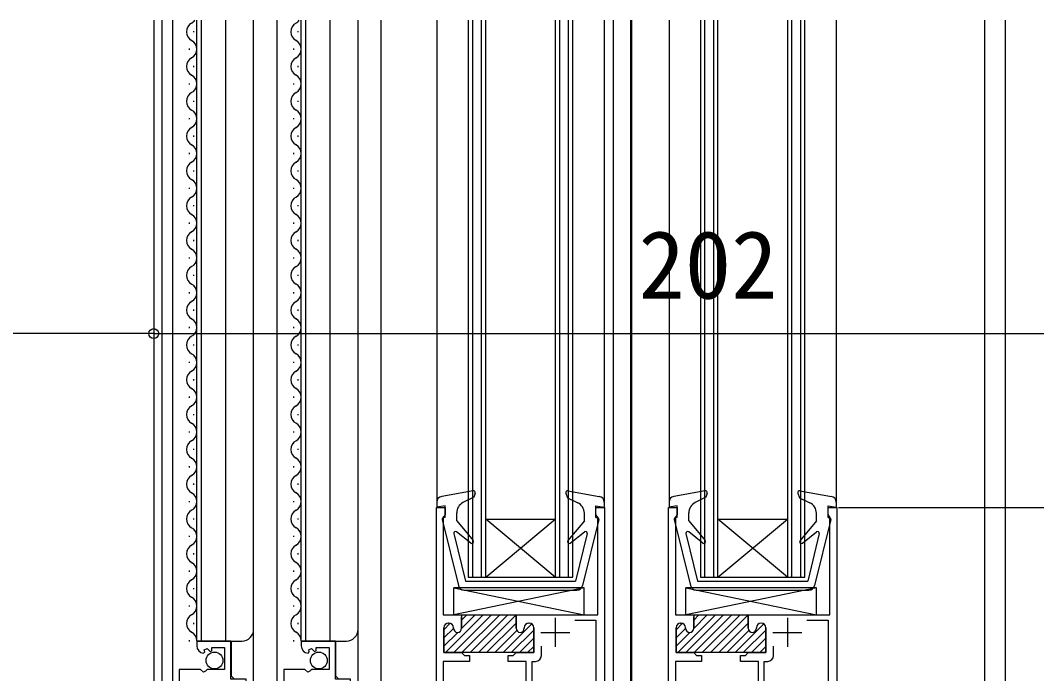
# Model space of a CAD drawing. Units: millimetres, scale not verified. Extents: x -700 to 700, y -1043 to 1038.
# Drawn here: x -368 to -192.8, y 118.9 to 231.5 of the extents above; entities that cross this region are included whole.
import ezdxf
from ezdxf.enums import TextEntityAlignment as Align

# ---------------------------------------------------------------- set-up
doc = ezdxf.new("R2010")
doc.units = ezdxf.units.MM
doc.header["$LTSCALE"] = 6
for name, color, linetype in [('0-2_YKK_11', 7, 'Continuous'), ('0-4_YKK_12', 2, 'Continuous'), ('0-5_YKK_13', 4, 'Continuous'), ('0-7_YKK_D', 6, 'Continuous')]:
    doc.layers.add(name, color=color, linetype=linetype)
doc.styles.add('ＭＳ ゴシック', font='')
doc.styles.get('ＭＳ ゴシック').set_extended_font_data('MS Gothic')

msp = doc.modelspace()

# ---------------------------------------------------------------- linework, layer by layer
at = {"layer": '0-2_YKK_11'}
for p, q in [((-267.305, 147.503), (-267.305, 81.103)), ((-227.305, 147.503), (-227.305, 81.103)), ((-294.716, 122.503), (-288.217, 129.003)), ((-293.302, 122.503), (-286.802, 129.003)), ((-291.955, 128.093), (-291.045, 129.003)), ((-291.955, 126.678), (-289.631, 129.003)), ((-291.955, 126.703), (-291.955, 128.703)), ((-291.888, 122.503), (-285.388, 129.003)), ((-290.474, 122.503), (-283.974, 129.003)), ((-289.06, 122.503), (-282.56, 129.003)), ((-275.805, 128.503), (-275.805, 123.503)), ((-254.716, 122.503), (-248.217, 129.003)), ((-253.302, 122.503), (-246.802, 129.003)), ((-251.955, 128.093), (-251.045, 129.003)), ((-251.955, 126.678), (-249.631, 129.003)), ((-251.955, 126.703), (-251.955, 128.703)), ((-251.888, 122.503), (-245.388, 129.003)), ((-250.474, 122.503), (-243.974, 129.003)), ((-249.06, 122.503), (-242.56, 129.003)), ((-235.805, 128.503), (-235.805, 123.503)), ((-295.005, 126.457), (-293.901, 127.562)), ((-295.005, 125.043), (-293.355, 126.693)), ((-294.155, 127.603), (-294.205, 127.603)), ((-294.205, 127.603), (-294.155, 127.603)), ((-293.355, 126.703), (-293.355, 126.803)), ((-293.355, 126.803), (-293.355, 126.703)), ((-287.646, 122.503), (-282.555, 127.594)), ((-286.231, 122.503), (-282.43, 126.304)), ((-284.817, 122.503), (-279.855, 127.465)), ((-283.403, 122.503), (-279.505, 126.401)), ((-281.155, 126.803), (-281.155, 126.703)), ((-281.155, 126.703), (-281.155, 126.803)), ((-280.305, 127.603), (-280.355, 127.603)), ((-280.355, 127.603), (-280.305, 127.603)), ((-255.005, 126.457), (-253.901, 127.562)), ((-255.005, 125.043), (-253.355, 126.693)), ((-254.155, 127.603), (-254.205, 127.603)), ((-254.205, 127.603), (-254.155, 127.603)), ((-253.355, 126.703), (-253.355, 126.803)), ((-253.355, 126.803), (-253.355, 126.703)), ((-247.646, 122.503), (-242.555, 127.594)), ((-246.231, 122.503), (-242.43, 126.304)), ((-244.817, 122.503), (-239.855, 127.465)), ((-243.403, 122.503), (-239.505, 126.401)), ((-241.155, 126.803), (-241.155, 126.703)), ((-241.155, 126.703), (-241.155, 126.803)), ((-240.305, 127.603), (-240.355, 127.603)), ((-240.355, 127.603), (-240.305, 127.603)), ((-295.005, 123.629), (-292.63, 126.003)), ((-281.989, 122.503), (-279.505, 124.987)), ((-278.305, 126.003), (-273.305, 126.003)), ((-255.005, 123.629), (-252.63, 126.003)), ((-241.989, 122.503), (-239.505, 124.987)), ((-238.305, 126.003), (-233.305, 126.003)), ((-280.574, 122.503), (-279.505, 123.573)), ((-278.205, 122.003), (-278.205, 123.603)), ((-240.574, 122.503), (-239.505, 123.573)), ((-238.205, 122.003), (-238.205, 123.603))]:
    msp.add_line(p, q, dxfattribs=at)
for points in [[(-268.505, 81.103), (-268.505, 90.674), (-279.605, 89.703), (-279.605, 68.503), (-280.805, 68.503), (-280.805, 86.403), (-295.105, 86.403), (-295.105, 80.303), (-296.605, 80.303), (-296.605, 68.503), (-297.805, 68.503), (-297.805, 81.503), (-296.305, 81.503), (-296.305, 147.503), (-294.805, 147.503), (-294.805, 146.303), (-294.985, 146.028), (-295.105, 145.845), (-295.105, 129.003), (-291.955, 129.003), (-291.955, 126.703)], [(-282.555, 126.703), (-282.555, 129.003), (-268.505, 129.003), (-268.505, 145.845), (-268.625, 146.028), (-268.805, 146.303), (-268.805, 147.503), (-267.305, 147.503)], [(-228.505, 81.103), (-228.505, 90.674), (-239.605, 89.703), (-239.605, 68.503), (-240.805, 68.503), (-240.805, 86.403), (-255.105, 86.403), (-255.105, 80.303), (-256.605, 80.303), (-256.605, 68.503), (-257.805, 68.503), (-257.805, 81.503), (-256.305, 81.503), (-256.305, 147.503), (-254.805, 147.503), (-254.805, 146.303), (-254.985, 146.028), (-255.105, 145.845), (-255.105, 129.003), (-251.955, 129.003), (-251.955, 126.703)], [(-242.555, 126.703), (-242.555, 129.003), (-228.505, 129.003), (-228.505, 145.845), (-228.625, 146.028), (-228.805, 146.303), (-228.805, 147.503), (-227.305, 147.503)], [(-292.255, 129.003), (-282.555, 129.003), (-282.555, 126.703)], [(-272.469, 128.103), (-268.805, 128.103), (-268.805, 113.103), (-268.505, 112.803), (-268.505, 91.678), (-279.805, 90.689), (-279.805, 121.003), (-279.205, 121.003)], [(-252.255, 129.003), (-242.555, 129.003), (-242.555, 126.703)], [(-232.469, 128.103), (-228.805, 128.103), (-228.805, 113.103), (-228.505, 112.803), (-228.505, 91.678), (-239.805, 90.689), (-239.805, 121.003), (-239.205, 121.003)], [(-295.005, 126.803), (-295.005, 122.503), (-291.955, 122.503), (-291.455, 122.003), (-290.605, 122.003), (-290.605, 121.003), (-295.105, 121.003), (-295.105, 113.285)], [(-279.505, 126.803), (-279.505, 122.503), (-282.431, 122.503), (-292.079, 122.503), (-295.005, 122.503), (-295.005, 126.803)], [(-280.805, 87.403), (-280.805, 121.003), (-283.905, 121.003), (-283.905, 122.003), (-283.055, 122.003), (-282.555, 122.503), (-279.505, 122.503), (-279.505, 126.803)], [(-255.005, 126.803), (-255.005, 122.503), (-251.955, 122.503), (-251.455, 122.003), (-250.605, 122.003), (-250.605, 121.003), (-255.105, 121.003), (-255.105, 113.285)], [(-239.505, 126.803), (-239.505, 122.503), (-242.431, 122.503), (-252.079, 122.503), (-255.005, 122.503), (-255.005, 126.803)], [(-240.805, 87.403), (-240.805, 121.003), (-243.905, 121.003), (-243.905, 122.003), (-243.055, 122.003), (-242.555, 122.503), (-239.505, 122.503), (-239.505, 126.803)], [(-340.605, 119.603), (-340.605, 79.503), (-339.955, 79.503), (-339.659, 79.753), (-339.363, 80.003), (-330.455, 80.003), (-330.455, 77.297), (-330.215, 77.003), (-330.055, 76.807), (-330.055, 71.503), (-328.905, 71.503), (-328.905, 78.503), (-327.605, 78.503), (-327.605, 79.503), (-329.105, 79.503), (-329.105, 117.903), (-331.705, 117.903), (-331.705, 124.503), (-337.605, 124.503), (-337.605, 123.698)], [(-322.605, 119.603), (-322.605, 79.503), (-321.955, 79.503), (-321.659, 79.753), (-321.363, 80.003), (-312.455, 80.003), (-312.455, 77.297), (-312.215, 77.003), (-312.055, 76.807), (-312.055, 71.503), (-310.905, 71.503), (-310.905, 78.503), (-309.605, 78.503), (-309.605, 79.503), (-311.105, 79.503), (-311.105, 117.903), (-313.705, 117.903), (-313.705, 124.503), (-319.605, 124.503), (-319.605, 123.698)], [(-336.423, 122.404), (-336.211, 122.655), (-336.297, 122.974), (-335.828, 123.244), (-335.296, 122.712), (-335.005, 122.833), (-335.005, 123.403), (-332.805, 123.403), (-332.805, 119.603), (-335.805, 119.603), (-336.105, 119.303), (-336.433, 119.15), (-336.973, 119.603), (-340.605, 119.603)], [(-318.423, 122.404), (-318.211, 122.655), (-318.297, 122.974), (-317.828, 123.244), (-317.296, 122.712), (-317.005, 122.833), (-317.005, 123.403), (-314.805, 123.403), (-314.805, 119.603), (-317.805, 119.603), (-318.105, 119.303), (-318.433, 119.15), (-318.973, 119.603), (-322.605, 119.603)]]:
    msp.add_lwpolyline(points, dxfattribs=at)
for centre, radius, start, end in [((-294.205, 126.803), 0.8, 90.00001, 179.99999), ((-294.205, 126.803), 0.8, 90.00001, 179.99999), ((-294.155, 126.803), 0.8, 0.00001, 89.99999), ((-294.155, 126.803), 0.8, 0.00001, 89.99999), ((-292.655, 126.703), 0.7, 180.00001, 269.99999), ((-292.655, 126.703), 0.7, 180.00001, 269.99999), ((-292.655, 126.703), 0.7, 270.00001, 359.99999), ((-292.655, 126.703), 0.7, 270.00001, 359.99999), ((-281.855, 126.703), 0.7, 180.00001, 269.99999), ((-281.855, 126.703), 0.7, 180.00001, 269.99999), ((-281.855, 126.703), 0.7, 270.00001, 359.99999), ((-281.855, 126.703), 0.7, 270.00001, 359.99999), ((-280.355, 126.803), 0.8, 90.00001, 179.99999), ((-280.355, 126.803), 0.8, 90.00001, 179.99999), ((-280.305, 126.803), 0.8, 0.00001, 89.99999), ((-280.305, 126.803), 0.8, 0.00001, 89.99999), ((-254.205, 126.803), 0.8, 90.00001, 179.99999), ((-254.205, 126.803), 0.8, 90.00001, 179.99999), ((-254.155, 126.803), 0.8, 0.00001, 89.99999), ((-254.155, 126.803), 0.8, 0.00001, 89.99999), ((-252.655, 126.703), 0.7, 180.00001, 269.99999), ((-252.655, 126.703), 0.7, 180.00001, 269.99999), ((-252.655, 126.703), 0.7, 270.00001, 359.99999), ((-252.655, 126.703), 0.7, 270.00001, 359.99999), ((-241.855, 126.703), 0.7, 180.00001, 269.99999), ((-241.855, 126.703), 0.7, 180.00001, 269.99999), ((-241.855, 126.703), 0.7, 270.00001, 359.99999), ((-241.855, 126.703), 0.7, 270.00001, 359.99999), ((-240.355, 126.803), 0.8, 90.00001, 179.99999), ((-240.355, 126.803), 0.8, 90.00001, 179.99999), ((-240.305, 126.803), 0.8, 0.00001, 89.99999), ((-240.305, 126.803), 0.8, 0.00001, 89.99999), ((-336.305, 123.698), 1.3, 179.99998, 264.7841), ((-318.305, 123.698), 1.3, 179.99998, 264.7841), ((-279.205, 122.003), 1, 270.00001, 359.99999), ((-239.205, 122.003), 1, 270.00001, 359.99999)]:
    msp.add_arc(centre, radius, start, end, dxfattribs=at)
at = {"layer": '0-4_YKK_12'}
for p, q in [((-345.005, 231.503), (-345.005, 53.971)), ((-343.605, 231.503), (-343.605, 81.508)), ((-341.805, 231.503), (-341.805, 79.503)), ((-337.605, 124.533), (-337.605, 231.503)), ((-336.805, 124.533), (-336.805, 231.503)), ((-332.605, 124.533), (-332.605, 231.503)), ((-327.805, 126.533), (-327.805, 231.503)), ((-323.805, 231.503), (-323.805, 79.503)), ((-319.605, 124.533), (-319.605, 231.503)), ((-318.805, 124.533), (-318.805, 231.503)), ((-314.605, 124.533), (-314.605, 231.503)), ((-309.805, 126.533), (-309.805, 231.503)), ((-305.804, 81.5), (-305.804, 231.503)), ((-296.204, 231.503), (-296.204, 147.5)), ((-290.105, 231.503), (-290.105, 135.503)), ((-288.505, 135.503), (-288.505, 231.503)), ((-275.105, 231.503), (-275.105, 135.503)), ((-273.505, 135.503), (-273.505, 231.503)), ((-267.404, 231.503), (-267.404, 147.5)), ((-265.804, 81.5), (-265.804, 231.503)), ((-262.802, 81.5), (-262.802, 231.503)), ((-262.601, 81.5), (-262.601, 231.503)), ((-256.204, 231.503), (-256.204, 147.5)), ((-250.105, 231.503), (-250.105, 135.503)), ((-248.505, 135.503), (-248.505, 231.503)), ((-235.105, 231.503), (-235.105, 135.503)), ((-233.505, 135.503), (-233.505, 231.503)), ((-227.404, 231.503), (-227.404, 147.5)), ((-201.802, 81.5), (-201.802, 231.503)), ((-198.305, 231.503), (-198.305, 75.635)), ((-338.104, 229.439), (-338.104, 229.639)), ((-320.104, 229.439), (-320.104, 229.639)), ((-338.864, 226.439), (-338.864, 226.639)), ((-338.864, 226.439), (-338.864, 226.639)), ((-338.864, 226.439), (-338.864, 226.639)), ((-320.864, 226.439), (-320.864, 226.639)), ((-320.864, 226.439), (-320.864, 226.639)), ((-320.864, 226.439), (-320.864, 226.639)), ((-338.104, 223.439), (-338.104, 223.639)), ((-320.104, 223.439), (-320.104, 223.639)), ((-338.864, 220.439), (-338.864, 220.639)), ((-320.864, 220.439), (-320.864, 220.639)), ((-338.104, 217.439), (-338.104, 217.639)), ((-320.104, 217.439), (-320.104, 217.639)), ((-338.865, 214.439), (-338.865, 214.639)), ((-338.865, 214.439), (-338.865, 214.639)), ((-338.864, 214.439), (-338.864, 214.639)), ((-320.865, 214.439), (-320.865, 214.639)), ((-320.865, 214.439), (-320.865, 214.639)), ((-320.864, 214.439), (-320.864, 214.639)), ((-338.105, 211.439), (-338.105, 211.639)), ((-320.105, 211.439), (-320.105, 211.639)), ((-338.865, 208.439), (-338.865, 208.639)), ((-320.865, 208.439), (-320.865, 208.639)), ((-338.105, 205.439), (-338.105, 205.639)), ((-320.105, 205.439), (-320.105, 205.639)), ((-338.865, 202.439), (-338.865, 202.639)), ((-338.865, 202.439), (-338.865, 202.639)), ((-320.865, 202.439), (-320.865, 202.639)), ((-320.865, 202.439), (-320.865, 202.639)), ((-338.105, 199.439), (-338.105, 199.639)), ((-320.105, 199.439), (-320.105, 199.639)), ((-338.865, 196.439), (-338.865, 196.639)), ((-320.865, 196.439), (-320.865, 196.639)), ((-338.105, 193.439), (-338.105, 193.639)), ((-320.105, 193.439), (-320.105, 193.639)), ((-338.865, 190.439), (-338.865, 190.639)), ((-320.865, 190.439), (-320.865, 190.639)), ((-338.105, 187.439), (-338.105, 187.639)), ((-320.105, 187.439), (-320.105, 187.639)), ((-338.865, 184.439), (-338.865, 184.639)), ((-320.865, 184.439), (-320.865, 184.639)), ((-338.105, 181.439), (-338.105, 181.639)), ((-320.105, 181.439), (-320.105, 181.639)), ((-338.865, 178.439), (-338.865, 178.639)), ((-320.865, 178.439), (-320.865, 178.639)), ((-338.105, 175.439), (-338.105, 175.639)), ((-320.105, 175.439), (-320.105, 175.639)), ((-338.865, 172.439), (-338.865, 172.639)), ((-338.865, 172.439), (-338.865, 172.639)), ((-320.865, 172.439), (-320.865, 172.639)), ((-320.865, 172.439), (-320.865, 172.639)), ((-338.105, 169.439), (-338.105, 169.639)), ((-320.105, 169.439), (-320.105, 169.639)), ((-338.865, 166.439), (-338.865, 166.639)), ((-320.865, 166.439), (-320.865, 166.639)), ((-338.105, 163.439), (-338.105, 163.639)), ((-320.105, 163.439), (-320.105, 163.639)), ((-338.865, 160.439), (-338.865, 160.639)), ((-320.865, 160.439), (-320.865, 160.639)), ((-338.105, 157.439), (-338.105, 157.639)), ((-320.105, 157.439), (-320.105, 157.639)), ((-338.865, 154.439), (-338.865, 154.639)), ((-320.865, 154.439), (-320.865, 154.639)), ((-338.105, 151.439), (-338.105, 151.639)), ((-320.105, 151.439), (-320.105, 151.639)), ((-338.865, 148.439), (-338.865, 148.639)), ((-320.865, 148.439), (-320.865, 148.639)), ((-338.105, 145.439), (-338.105, 145.639)), ((-320.105, 145.439), (-320.105, 145.639)), ((-287.805, 145.503), (-275.805, 145.503)), ((-287.805, 135.503), (-275.805, 145.503)), ((-275.805, 135.503), (-287.805, 145.503)), ((-247.805, 145.503), (-235.805, 145.503)), ((-247.805, 135.503), (-235.805, 145.503)), ((-235.805, 135.503), (-247.805, 145.503)), ((-338.865, 142.439), (-338.865, 142.639)), ((-320.865, 142.439), (-320.865, 142.639)), ((-338.105, 139.439), (-338.105, 139.639)), ((-320.105, 139.439), (-320.105, 139.639)), ((-338.865, 136.439), (-338.865, 136.639)), ((-320.865, 136.439), (-320.865, 136.639)), ((-287.805, 135.503), (-275.805, 135.503)), ((-247.805, 135.503), (-235.805, 135.503)), ((-338.105, 133.439), (-338.105, 133.639)), ((-320.105, 133.439), (-320.105, 133.639)), ((-338.865, 130.439), (-338.865, 130.639)), ((-320.865, 130.439), (-320.865, 130.639)), ((-338.105, 127.439), (-338.105, 127.639)), ((-327.805, 79.503), (-327.805, 126.721)), ((-320.105, 127.439), (-320.105, 127.639)), ((-309.805, 79.503), (-309.805, 126.721)), ((-338.864, 124.439), (-338.864, 124.639)), ((-337.605, 124.503), (-329.805, 124.503)), ((-320.864, 124.439), (-320.864, 124.639)), ((-319.605, 124.503), (-311.805, 124.503))]:
    msp.add_line(p, q, dxfattribs=at)
for points in [[(-290.805, 231.503), (-290.805, 135.503), (-287.805, 135.503), (-287.805, 231.503)], [(-275.805, 231.503), (-275.805, 135.503), (-272.805, 135.503), (-272.805, 231.503)], [(-250.805, 231.503), (-250.805, 135.503), (-247.805, 135.503), (-247.805, 231.503)], [(-235.805, 231.503), (-235.805, 135.503), (-232.805, 135.503), (-232.805, 231.503)], [(-331.105, 117.933), (-331.605, 118.433), (-331.605, 124.533)], [(-313.105, 117.933), (-313.605, 118.433), (-313.605, 124.533)]]:
    msp.add_lwpolyline(points, dxfattribs=at)
for centre, radius, start, end in [((-339.323, 232.539), 1.718, 299.19937, 322.92445), ((-321.323, 232.539), 1.718, 299.19937, 322.92444), ((-337.646, 229.539), 1.718, 119.19064, 240.80936), ((-319.646, 229.539), 1.718, 119.19064, 240.80936), ((-339.323, 226.539), 1.718, 299.19937, 60.80063), ((-321.323, 226.539), 1.718, 299.19937, 60.80063), ((-337.646, 223.539), 1.718, 119.19064, 240.80936), ((-319.646, 223.539), 1.718, 119.19064, 240.80936), ((-339.323, 220.539), 1.718, 299.19937, 60.80063), ((-321.323, 220.539), 1.718, 299.19937, 60.80063), ((-337.646, 217.539), 1.718, 119.19064, 240.80936), ((-319.646, 217.539), 1.718, 119.19064, 240.80936), ((-339.323, 214.539), 1.718, 299.19937, 60.80063), ((-321.323, 214.539), 1.718, 299.19937, 60.80063), ((-337.647, 211.539), 1.718, 119.19064, 240.80936), ((-319.647, 211.539), 1.718, 119.19064, 240.80936), ((-339.323, 208.539), 1.718, 299.19937, 60.80063), ((-321.323, 208.539), 1.718, 299.19937, 60.80063), ((-337.647, 205.539), 1.718, 119.19064, 240.80936), ((-319.647, 205.539), 1.718, 119.19064, 240.80936), ((-339.323, 202.539), 1.718, 299.19937, 60.80063), ((-321.323, 202.539), 1.718, 299.19937, 60.80063), ((-337.647, 199.539), 1.718, 119.19064, 240.80936), ((-319.647, 199.539), 1.718, 119.19064, 240.80936), ((-339.323, 196.539), 1.718, 299.19937, 60.80063), ((-321.323, 196.539), 1.718, 299.19937, 60.80063), ((-337.647, 193.539), 1.718, 119.19064, 240.80936), ((-319.647, 193.539), 1.718, 119.19064, 240.80936), ((-339.323, 190.539), 1.718, 299.19937, 60.80063), ((-321.323, 190.539), 1.718, 299.19937, 60.80063), ((-337.647, 187.539), 1.718, 119.19064, 240.80936), ((-319.647, 187.539), 1.718, 119.19064, 240.80936), ((-339.323, 184.539), 1.718, 299.19937, 60.80063), ((-321.323, 184.539), 1.718, 299.19937, 60.80063), ((-337.647, 181.539), 1.718, 119.19064, 240.80936), ((-319.647, 181.539), 1.718, 119.19064, 240.80936), ((-339.323, 178.539), 1.718, 299.19937, 60.80063), ((-321.323, 178.539), 1.718, 299.19937, 60.80063), ((-337.647, 175.539), 1.718, 119.19064, 240.80936), ((-319.647, 175.539), 1.718, 119.19064, 240.80936), ((-339.323, 172.539), 1.718, 299.19937, 60.80063), ((-321.323, 172.539), 1.718, 299.19937, 60.80063), ((-337.647, 169.539), 1.718, 119.19064, 240.80936), ((-319.647, 169.539), 1.718, 119.19064, 240.80936), ((-339.323, 166.539), 1.718, 299.19937, 60.80063), ((-321.323, 166.539), 1.718, 299.19937, 60.80063), ((-337.647, 163.539), 1.718, 119.19064, 240.80936), ((-319.647, 163.539), 1.718, 119.19064, 240.80936), ((-339.323, 160.539), 1.718, 299.19937, 60.80063), ((-321.323, 160.539), 1.718, 299.19937, 60.80063), ((-337.647, 157.539), 1.718, 119.19064, 240.80936), ((-319.647, 157.539), 1.718, 119.19064, 240.80936), ((-339.323, 154.539), 1.718, 299.19937, 60.80063), ((-321.323, 154.539), 1.718, 299.19937, 60.80063), ((-337.647, 151.539), 1.718, 119.19064, 240.80936), ((-319.647, 151.539), 1.718, 119.19064, 240.80936), ((-339.323, 148.539), 1.718, 299.19937, 60.80063), ((-321.323, 148.539), 1.718, 299.19937, 60.80063), ((-337.647, 145.539), 1.718, 119.19064, 240.80936), ((-319.647, 145.539), 1.718, 119.19064, 240.80936), ((-339.323, 142.539), 1.718, 299.19937, 60.80063), ((-321.323, 142.539), 1.718, 299.19937, 60.80063), ((-337.647, 139.539), 1.718, 119.19064, 240.80936), ((-319.647, 139.539), 1.718, 119.19064, 240.80936), ((-339.323, 136.539), 1.718, 299.19937, 60.80063), ((-321.323, 136.539), 1.718, 299.19937, 60.80063), ((-337.647, 133.539), 1.718, 119.19064, 240.80936), ((-319.647, 133.539), 1.718, 119.19064, 240.80936), ((-339.323, 130.539), 1.718, 299.19937, 60.80063), ((-321.323, 130.539), 1.718, 299.19937, 60.80063), ((-337.647, 127.539), 1.718, 119.19064, 240.80936), ((-319.647, 127.539), 1.718, 119.19064, 240.80936), ((-329.805, 126.503), 2, 270, 0), ((-311.805, 126.503), 2, 270, 0), ((-339.323, 124.539), 1.718, 359.17222, 60.80063), ((-321.323, 124.539), 1.718, 359.17222, 60.80063)]:
    msp.add_arc(centre, radius, start, end, dxfattribs=at)
at = {"layer": '0-5_YKK_13'}
for p, q in [((-289.956, 150.397), (-295.377, 149.446)), ((-273.986, 149.999), (-273.696, 149.201)), ((-273.696, 149.201), (-271.933, 148.347)), ((-273.652, 150.397), (-268.232, 149.446)), ((-249.956, 150.397), (-255.377, 149.446)), ((-233.986, 149.999), (-233.696, 149.201)), ((-233.696, 149.201), (-231.933, 148.348)), ((-233.652, 150.397), (-228.232, 149.446)), ((-296.204, 148.461), (-296.204, 147.601)), ((-294.804, 147.801), (-296.204, 147.601)), ((-294.804, 145.801), (-294.804, 147.801)), ((-268.804, 145.801), (-268.804, 147.801)), ((-268.804, 147.801), (-267.404, 147.601)), ((-267.404, 148.461), (-267.404, 147.601)), ((-256.204, 148.461), (-256.204, 147.601)), ((-254.804, 147.801), (-256.204, 147.601)), ((-254.804, 145.801), (-254.804, 147.801)), ((-228.804, 145.801), (-228.804, 147.801)), ((-228.804, 147.801), (-227.404, 147.601)), ((-227.404, 148.461), (-227.404, 147.601)), ((-295.295, 145.429), (-292.492, 134.062)), ((-294.804, 145.801), (-295.004, 145.801)), ((-292.804, 145.201), (-292.804, 146.579)), ((-268.313, 145.429), (-271.117, 134.062)), ((-270.804, 145.201), (-270.804, 146.547)), ((-268.804, 145.801), (-268.604, 145.801)), ((-255.296, 145.429), (-252.492, 134.062)), ((-254.804, 145.801), (-255.004, 145.801)), ((-252.804, 145.201), (-252.804, 146.579)), ((-228.313, 145.429), (-231.117, 134.062)), ((-230.804, 145.201), (-230.804, 146.547)), ((-228.804, 145.801), (-228.604, 145.801)), ((-292.804, 145.201), (-289.974, 141.829)), ((-270.804, 145.201), (-273.634, 141.829)), ((-252.804, 145.201), (-249.974, 141.829)), ((-230.804, 145.201), (-233.634, 141.829)), ((-293.296, 143.031), (-291.304, 134.801)), ((-290.391, 141.401), (-292.817, 143.336)), ((-273.217, 141.401), (-270.791, 143.336)), ((-270.313, 143.031), (-272.304, 134.801)), ((-253.296, 143.031), (-251.304, 134.801)), ((-250.391, 141.401), (-252.817, 143.336)), ((-233.217, 141.401), (-230.791, 143.336)), ((-230.313, 143.031), (-232.304, 134.801)), ((-293.305, 129), (-293.305, 133.7)), ((-270.805, 133.7), (-293.305, 129)), ((-293.305, 133.7), (-270.805, 129)), ((-291.521, 133.301), (-272.088, 133.301)), ((-291.304, 134.801), (-272.304, 134.801)), ((-253.305, 129), (-253.305, 133.7)), ((-230.805, 133.7), (-253.305, 129)), ((-253.305, 133.7), (-230.805, 129)), ((-251.521, 133.301), (-232.088, 133.301)), ((-251.304, 134.801), (-232.304, 134.801))]:
    msp.add_line(p, q, dxfattribs=at)
for points in [[(-289.622, 149.999), (-289.876, 149.301), (-291.716, 148.359)], [(-249.622, 149.999), (-249.876, 149.301), (-251.716, 148.359)], [(-293.305, 129), (-270.805, 129), (-270.805, 133.7), (-293.305, 133.7)], [(-253.305, 129), (-230.805, 129), (-230.805, 133.7), (-253.305, 133.7)]]:
    msp.add_lwpolyline(points, dxfattribs=at)
for centre in [(-334.552, 121.155), (-316.552, 121.155)]:
    msp.add_circle(centre, 1.45, dxfattribs=at)
for centre, radius, start, end in [((-295.204, 148.461), 1, 99.94459, 179.99997), ((-289.904, 150.101), 0.3, 339.99997, 99.94459), ((-273.704, 150.101), 0.3, 80.05547, 200.00003), ((-268.404, 148.461), 1, 0.00003, 80.05547), ((-255.204, 148.461), 1, 99.94459, 179.99997), ((-249.904, 150.101), 0.3, 339.99997, 99.94459), ((-233.704, 150.101), 0.3, 80.05547, 200.00003), ((-228.404, 148.461), 1, 0.00003, 80.05547), ((-290.804, 146.579), 2, 117.12524, 179.99997), ((-272.804, 146.547), 2, 0.00003, 64.1662), ((-250.804, 146.579), 2, 117.12524, 179.99997), ((-232.804, 146.547), 2, 0.00003, 64.1662), ((-295.004, 145.501), 0.3, 90, 193.85482), ((-268.604, 145.501), 0.3, 346.14517, 90), ((-255.004, 145.501), 0.3, 90, 193.85482), ((-228.604, 145.501), 0.3, 346.14517, 90), ((-293.004, 143.101), 0.3, 51.43168, 193.60441), ((-270.604, 143.101), 0.3, 346.39557, 128.56832), ((-253.004, 143.101), 0.3, 51.43168, 193.60441), ((-230.604, 143.101), 0.3, 346.39557, 128.56832), ((-290.204, 141.636), 0.3, 231.43168, 39.99997), ((-273.404, 141.636), 0.3, 140.00003, 308.56832), ((-250.204, 141.636), 0.3, 231.43168, 39.99997), ((-233.404, 141.636), 0.3, 140.00003, 308.56832), ((-291.521, 134.301), 1, 193.85482, 270), ((-272.088, 134.301), 1, 270, 346.14517), ((-251.521, 134.301), 1, 193.85482, 270), ((-232.088, 134.301), 1, 270, 346.14517)]:
    msp.add_arc(centre, radius, start, end, dxfattribs=at)
at = {"layer": '0-7_YKK_D'}
for p, q in [((-345.005, 177.503), (-435.205, 177.503)), ((-345.005, 177.503), (-143.005, 177.503)), ((-227.005, 147.503), (35.995, 147.503))]:
    msp.add_line(p, q, dxfattribs=at)
msp.add_circle((-345.005, 177.503), 0.85, dxfattribs=at)
msp.add_circle((-345.005, 177.503), 0.85, dxfattribs=at)

# ---------------------------------------------------------------- texts
at = {"layer": '0-7_YKK_D', "style": 'ＭＳ ゴシック'}
msp.add_text('202', height=11.73, dxfattribs=at).set_placement((-261.459, 180.003), align=Align.BOTTOM_LEFT)

doc.saveas('drawing.dxf')
